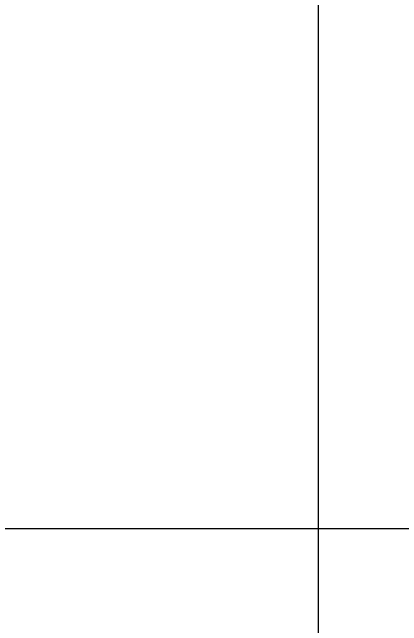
# Model space of a CAD drawing. Header units: inches. Extents: x -4058 to -1781, y 9814 to 12289.
# Drawn here: x -3819.13 to -3804.74, y 10029.9 to 10052.57 of the extents above; entities that cross this region are included whole.
import ezdxf

# ---------------------------------------------------------------- set-up
doc = ezdxf.new("R2010")
doc.units = ezdxf.units.IN
doc.header["$MEASUREMENT"] = 0
doc.layers.add('A-ANNO-DIMS', color=211, linetype='Continuous', lineweight=9)
doc.layers.add('A-ANNO-DIMS-32', color=211, linetype='Continuous', lineweight=9)
doc.styles.add('Century Gothic', font='ufonts.com_century-gothic.ttf', dxfattribs={"height": 3})
doc.dimstyles.new('THE_DIMENSION_STRING_2', dxfattribs={"dimscale": 12, "dimtxt": 3.132505, "dimasz": 0.333333, "dimexe": 0.25, "dimexo": 0.166667, "dimgap": 0.041667, "dimtad": 1, "dimdec": 4, "dimrnd": 0.0625, "dimzin": 3, "dimdsep": 46, "dimlunit": 4, "dimtxsty": 'Century Gothic', "dimblk1": 'OBLIQUE', "dimblk2": 'OBLIQUE', "dimsah": 1, "dimcen": 0.09, "dimdle": 0.25, "dimazin": 0, "dimtfac": 1, "dimtdec": 4, "dimtix": 1, "dimtmove": 0, "dimatfit": 3, "dimfxl": 1, "dimtvp": 1, "dimtfill": 1, "dimfrac": 2, "dimtolj": 1, "dimtzin": 0, "dimarcsym": 2})

# ---------------------------------------------------------------- blocks, each defined once
blk = doc.blocks.new('DIMBLOCK484-UNIT PLANS - 1ST FLOOR')
at = {"layer": 'A-ANNO-DIMS-32', "lineweight": 50}
for p, q in [((-3823.824, 10033.486), (-3821.824, 10035.486)), ((-3520.724, 10033.486), (-3518.724, 10035.486)), ((-3823.824, 10033.486), (-3825.824, 10031.486)), ((-3520.724, 10033.486), (-3522.724, 10031.486))]:
    blk.add_line(p, q, dxfattribs=at)
at = {"layer": 'A-ANNO-DIMS-32'}
for p, q in [((-3823.824, 10034.432), (-3823.824, 10030.486)), ((-3823.824, 10033.486), (-3823.824, 10034.432)), ((-3520.724, 10034.315), (-3520.724, 10030.486)), ((-3520.724, 10033.486), (-3520.724, 10034.315)), ((-3826.824, 10033.486), (-3520.724, 10033.486))]:
    blk.add_line(p, q, dxfattribs=at)
at = {"layer": 'A-ANNO-DIMS-32', "color": 0, "insert": (-3682.517, 10037.832), "char_height": 3, "width": 24.5827, "attachment_point": 1, "line_spacing_factor": 0.984502, "style": 'Century Gothic', "bg_fill": 3, "box_fill_scale": 1.25, "bg_fill_color": 256, "bg_fill_true_color": 13158600, "bg_fill_transparency": 0}
blk.add_mtext('25\' - 3 1/8"', dxfattribs=at)
blk = doc.blocks.new('_Oblique')
at = {"color": 0, "linetype": 'ByBlock', "lineweight": -2}
blk.add_line((-0.5, -0.5), (0.5, 0.5), dxfattribs=at)
blk = doc.blocks.new('DIMBLOCK487-UNIT PLANS - 1ST FLOOR')
at = {"layer": 'A-ANNO-DIMS-32', "lineweight": 50}
for p, q in [((-3807.82, 10207.589), (-3809.82, 10209.589)), ((-3807.82, 10207.589), (-3805.82, 10205.589)), ((-3807.82, 10017.089), (-3809.82, 10019.089)), ((-3807.82, 10017.089), (-3805.82, 10015.089))]:
    blk.add_line(p, q, dxfattribs=at)
at = {"layer": 'A-ANNO-DIMS-32'}
for p, q in [((-3808.649, 10207.589), (-3804.82, 10207.589)), ((-3807.82, 10207.589), (-3808.649, 10207.589)), ((-3807.82, 10014.089), (-3807.82, 10207.589)), ((-3809.073, 10017.089), (-3804.82, 10017.089)), ((-3807.82, 10017.089), (-3809.073, 10017.089))]:
    blk.add_line(p, q, dxfattribs=at)
at = {"layer": 'A-ANNO-DIMS-32', "color": 0, "insert": (-3812.166, 10100.928), "char_height": 3, "width": 27.38704, "attachment_point": 1, "rotation": 90, "line_spacing_factor": 0.984502, "style": 'Century Gothic', "bg_fill": 3, "box_fill_scale": 1.25, "bg_fill_color": 256, "bg_fill_true_color": 13158600, "bg_fill_transparency": 0}
blk.add_mtext('15\' - 10 1/2"', dxfattribs=at)

msp = doc.modelspace()

# ---------------------------------------------------------------- dimensions: what is measured, and where the dimension line sits
at = {"layer": 'A-ANNO-DIMS'}
dim = msp.add_linear_dim(base=(-3520.72374, 10033.48636), p1=(-3823.82374, 10036.432), p2=(-3520.72374, 10036.31479), dimstyle='THE_DIMENSION_STRING_2', override={"dimpost": '<>', "dimfxl": 303.100023}, dxfattribs=at)
dim.commit()
dim.dimension.update_dxf_attribs({"geometry": 'DIMBLOCK484-UNIT PLANS - 1ST FLOOR', "text_midpoint": (-3672.27374, 10035.72803)})

# ---------------------------------------------------------------- next in the draw order: dimensions: what is measured, and where the dimension line sits
dim = msp.add_linear_dim(base=(-3807.82025, 10207.5894), p1=(-3811.07282, 10017.0894), p2=(-3810.64868, 10207.5894), angle=90, dimstyle='THE_DIMENSION_STRING_2', override={"dimpost": '<>', "dimfxl": 190.500472}, dxfattribs=at)
dim.commit()
dim.dimension.update_dxf_attribs({"geometry": 'DIMBLOCK487-UNIT PLANS - 1ST FLOOR', "text_midpoint": (-3810.06192, 10112.3394)})

doc.saveas('drawing.dxf')
